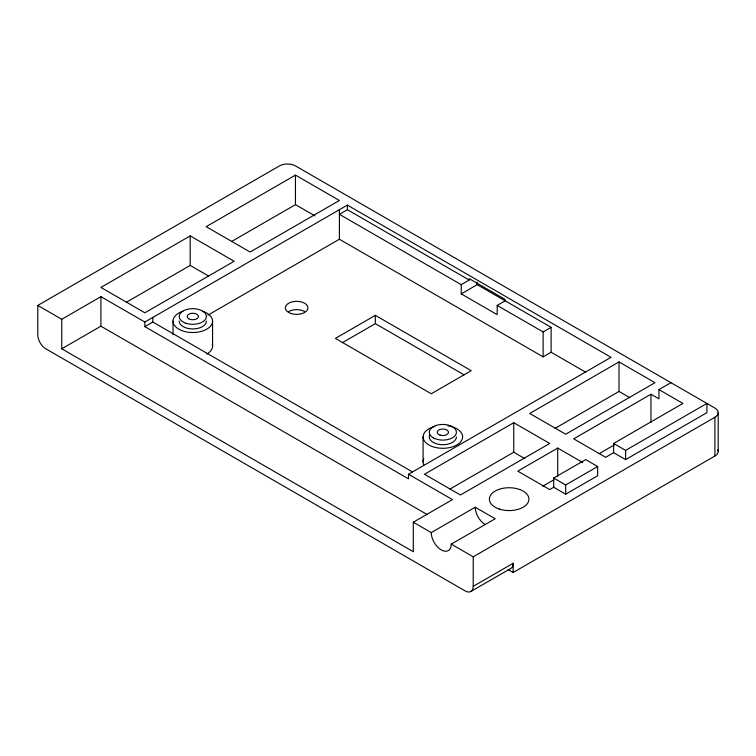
<?xml version="1.0" encoding="UTF-8"?>
<svg xmlns="http://www.w3.org/2000/svg" width="756" height="756" viewBox="0 0 756 756"><rect width="100%" height="100%" fill="white"/><g stroke="black" fill="none" stroke-linecap="round" stroke-linejoin="round"><path stroke-width="1.13" d="M513.163 572.49L513.163 563.267L473.218 586.335A11.302 6.521 60 0 1 465.224 590.946L45.785 348.781A11.302 6.521 60 0 1 37.8 334.946L37.8 305.424L279.474 165.895A11.302 6.521 0 0 1 295.454 165.895L714.892 408.051A11.302 6.521 0 0 1 714.892 417.284L714.892 456.029L513.163 572.49L508.164 569.608M190.191 235.891L100.917 287.441L144.859 312.804L234.133 261.264L190.191 235.891L190.191 265.413L126.28 302.315M295.454 175.118L206.171 226.668L250.113 252.031L339.397 200.491L295.454 175.118L295.454 204.64L231.534 241.542M37.8 305.424L61.765 319.268L100.917 296.664L144.859 322.028L347.382 205.103L611.028 357.314L408.505 474.248L408.505 478.86L144.859 326.639L144.859 322.028M61.765 319.268L61.765 348.781L100.917 326.186L426.894 514.382M144.859 326.639L152.844 322.028L412.407 471.886M469.221 280.06L347.382 209.714L339.397 214.326L461.236 284.672L469.221 280.06L469.221 278.671L505.169 299.433L505.169 300.812L497.183 305.424L497.183 314.647L461.236 293.895L461.236 284.672M207.891 315.157L339.397 239.236L543.12 356.86L551.115 352.239L585.645 372.179M375.345 315.346L335.399 338.404L431.27 393.753L471.215 370.695L375.345 315.346L375.345 323.644L464.08 374.872M342.392 342.676L375.345 323.644M461.236 293.895L477.206 284.672L551.115 327.339L551.115 352.239M497.183 305.424L543.12 331.95L551.115 327.339M513.759 422.698L424.485 474.248L460.432 495L549.716 443.46L513.759 422.698L513.759 452.22L449.848 489.123M619.022 361.926L529.739 413.475L565.686 434.227L654.97 382.687L619.022 361.926L619.022 391.447L555.102 428.35M61.765 348.781L413.296 551.738L413.296 522.216L452.447 499.612L408.505 474.248M582.668 462.483L557.701 448.072L517.756 471.13L549.716 489.586L553.704 487.28L565.686 494.197L597.646 475.741L597.646 466.518L585.664 459.601L553.704 478.047L553.704 487.28M670.95 382.687L658.967 389.605L658.967 398.828L650.973 394.216L573.681 438.849L605.641 457.295L613.626 452.683L625.609 459.601L706.898 412.672L706.898 403.439L625.609 450.378L613.626 443.46L613.626 452.683M431.27 532.593L475.212 507.229L495.189 518.758L451.247 544.122A14.128 8.155 60 0 1 441.258 549.895A14.128 8.155 60 0 1 431.27 532.593L413.296 522.216M613.626 443.46L682.933 403.439L658.967 389.605M542.723 486.24L553.704 479.899M599.111 453.685L614.363 444.878M553.704 478.047L565.686 484.974L597.646 466.518M451.247 544.122L473.218 556.813L714.892 417.284M470.875 591.504L510.82 568.436A11.302 6.521 60 0 0 513.163 563.267M295.454 204.64L314.874 215.847M619.022 391.447L630.003 397.798M190.191 265.413L208.59 276.034M513.759 452.22L524.749 458.561M718.2 412.672L718.2 451.417M650.973 394.216L650.973 422.557M625.609 450.378L625.609 459.601M565.686 484.974L565.686 494.197M557.701 448.072L557.701 476.412M543.12 331.95L543.12 356.86M477.206 282.309L477.206 284.672M473.218 556.813L473.218 586.335M423.086 436.883L423.086 461.793M347.382 205.103L347.382 209.714M339.397 209.714L339.397 239.236M212.568 321.111L212.568 346.021M173.02 321.111L173.02 334.691M152.844 317.416L152.844 322.028M100.917 296.664L100.917 326.186M717.813 449.725A11.302 6.521 0 0 1 714.892 456.029M423.757 464.751A19.769 11.416 0 0 1 423.757 458.835M456.416 436.883A13.561 7.825 0 0 1 441.088 444.641A13.561 7.825 0 0 1 429.758 434.861M452.74 426.998A19.769 11.416 0 0 1 457.55 444.519A19.769 11.416 0 0 1 426.856 443.592A19.769 11.416 0 0 1 434.813 426.46M447.977 425.855A19.769 11.416 0 0 1 451.842 426.715M212.266 344.037A19.769 11.416 0 0 1 206.775 354.091M206.35 321.111A13.561 7.825 0 0 1 192.789 328.936A13.561 7.825 0 0 1 179.238 321.111M202.674 311.226A19.769 11.416 0 0 1 207.938 328.444A19.769 11.416 0 0 1 177.641 328.444A19.769 11.416 0 0 1 182.905 311.226M288.66 311.538A11.302 6.521 0 0 1 304.64 311.538M485.201 524.522A14.128 8.155 60 0 1 475.212 507.229M499.281 509.043A19.769 11.416 0 0 0 528.935 499.149A19.769 11.416 0 0 0 499.281 489.264A19.769 11.416 0 0 0 499.281 509.043M433.273 437.809A13.561 7.825 0 0 0 455.953 434.294A13.561 7.825 0 0 0 439.349 424.711A13.561 7.825 0 0 0 433.273 437.809M440.03 435.097A5.651 3.26 0 0 0 448.506 432.271A5.651 3.26 0 0 0 440.03 429.446A5.651 3.26 0 0 0 440.03 435.097M186.014 323.275A13.561 7.825 0 0 0 206.35 316.499A13.561 7.825 0 0 0 186.014 309.714A13.561 7.825 0 0 0 186.014 323.275M188.802 318.805A5.651 3.26 0 0 0 198.252 317.34A5.651 3.26 0 0 0 191.334 313.343A5.651 3.26 0 0 0 188.802 318.805M291.003 313.494A11.302 6.521 0 0 0 307.947 307.853A11.302 6.521 0 0 0 291.003 302.202A11.302 6.521 0 0 0 291.003 313.494"/></g></svg>
